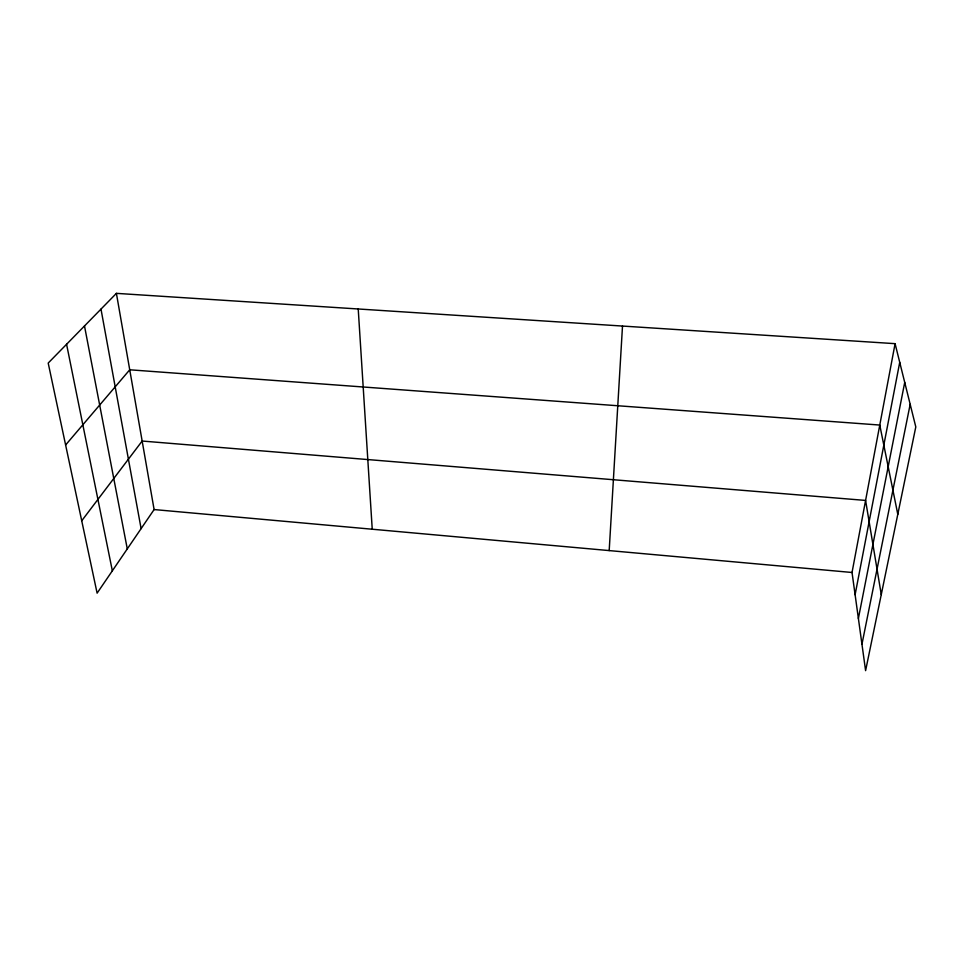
<?xml version="1.0" encoding="UTF-8"?>
<svg xmlns="http://www.w3.org/2000/svg" width="964" height="964" viewBox="0 0 964 964"><rect width="100%" height="100%" fill="white"/><g stroke="black" fill="none" stroke-linecap="round" stroke-linejoin="round"><path stroke-width="1.45" d="M609.188 550.589L622.503 326.049M895.086 343.666L915.8 426.907L865.6 670.643L852.031 572.483L895.086 343.666L116.403 293.357L48.2 363.067L97.111 593.149L154.107 509.558L116.403 293.357M855.104 594.728L899.725 362.331M858.382 618.478L904.726 382.395M861.949 644.253L910.173 404.314M81.723 520.789L142.154 441.042L865.588 500.424L881.265 594.583M65.612 444.994L129.73 369.79L879.771 425.052L897.797 514.342M154.107 509.558L852.031 572.483M66.576 344.281L112.342 570.808M84.495 325.965L127.284 548.89M100.991 309.119L141.106 528.621M358.222 308.974L372.237 529.224"/></g></svg>
